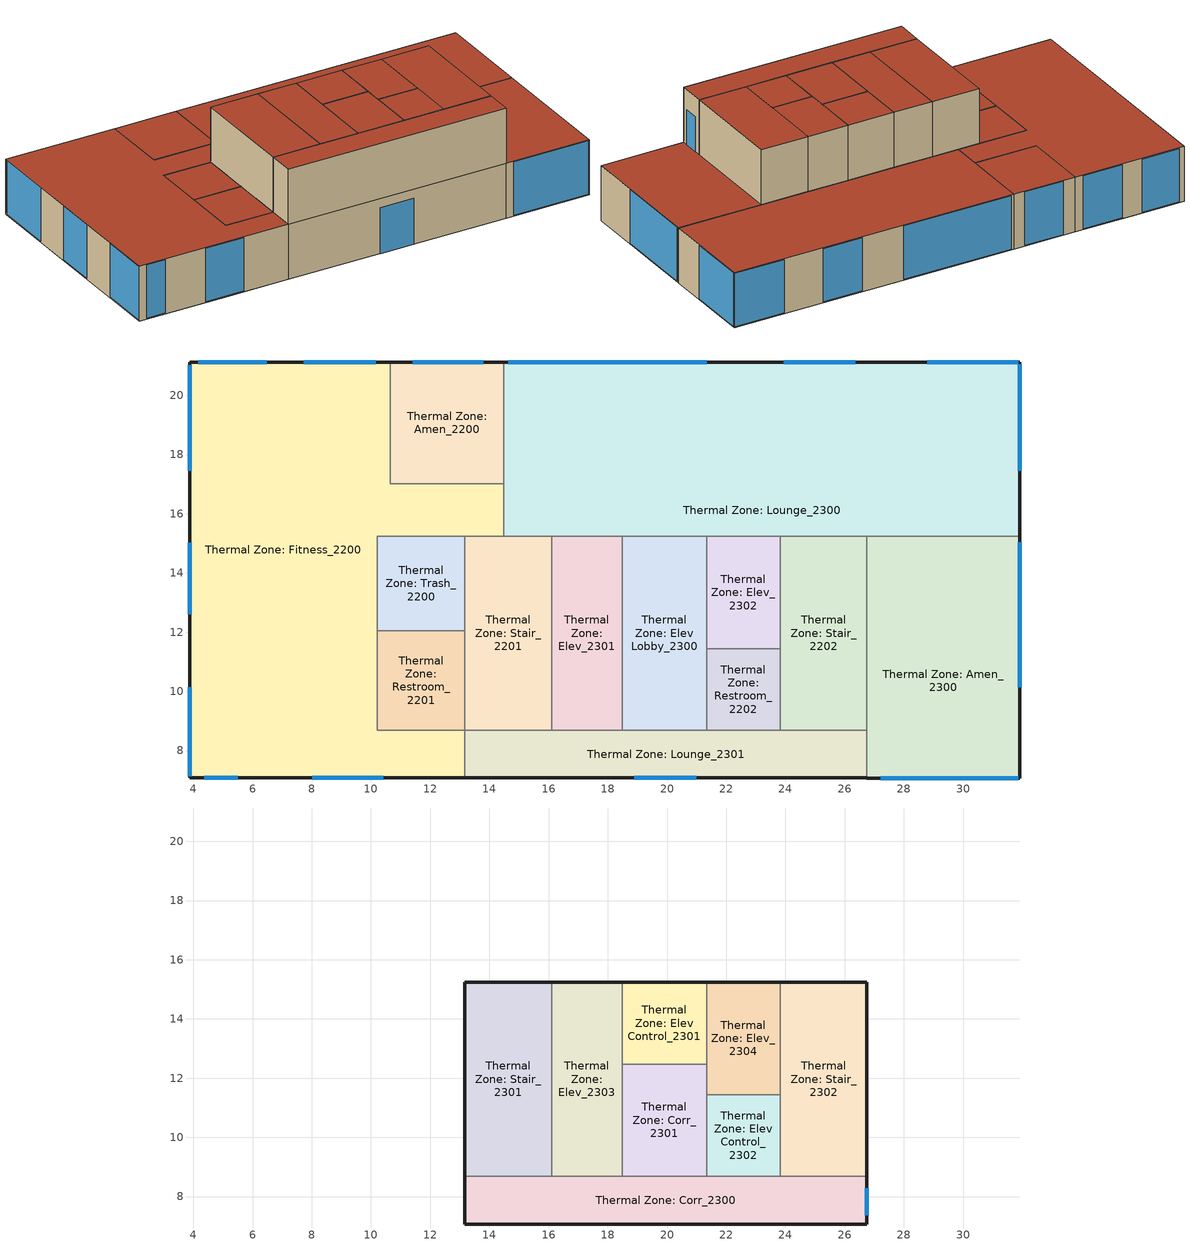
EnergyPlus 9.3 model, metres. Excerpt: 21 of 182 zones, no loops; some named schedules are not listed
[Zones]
Thermal Zone: Amen_2200
 floor to Thermal Zone: Unit_2103 (Interior Floor): 14.48,21.13 14.48,17.01 10.66,17.01 10.66,21.13 z65
 wall outside (SEC-2015 Comm Group R AG ExtWall SteelFrame: R-19 + R-8.5 CI): 14.48,21.13 10.66,21.13 z65:68.35
 wall to Thermal Zone: Fitness_2200 (Interior Wall): 10.66,21.13 10.66,17.01 14.48,17.01 z65:68.35
 wall to Thermal Zone: Lounge_2300 (Interior Wall): 14.48,17.01 14.48,21.13 z65:68.35
 window (SEC-2015 Glazing - Fixed Metal Frame - SEW): 13.8,21.13 11.41,21.13 z65.05:68.3
 roof outside (SEC-2015 Comm Group R ExtRoof IEAD): 14.48,17.01 14.48,21.13 10.66,21.13 10.66,17.01 z68.35
Thermal Zone: Amen_2300
 floor to Thermal Zone: Unit_2108 (Interior Floor): 30.63,15.24 30.63,12.03 26.75,12.03 26.75,15.24 z65; 31.92,12.03 31.92,8.69 26.75,8.69 26.75,12.03 z65
 floor to Thermal Zone: Unit_2107_3B (Interior Floor): 31.92,15.24 31.92,12.03 30.63,12.03 30.63,15.24 z65
 floor ground (SEC-2015 Comm Group R Slab-On-Ground): 31.92,15.25 31.92,15.24 30.63,15.24 30.63,15.25 z65; 30.63,15.25 30.63,15.24 26.75,15.24 26.75,15.25 z65
 floor to Thermal Zone: Corr_2100 (Interior Floor): 31.92,8.69 31.92,7.07 26.75,7.07 26.75,8.69 z65
 wall outside (SEC-2015 Comm Group R AG ExtWall SteelFrame: R-19 + R-8.5 CI): 26.75,7.07 31.92,7.07 31.92,15.25 z65:68.35
 wall to Thermal Zone: Lounge_2301 (Interior Wall): 26.75,8.69 26.75,7.07 z65:68.35
 wall to Thermal Zone: Stair_2202 (Interior Wall): 26.75,15.25 26.75,8.69 z65:68.35
 wall to Thermal Zone: Lounge_2300 (Interior Wall): 31.92,15.25 26.75,15.25 z65:68.35
 window (SEC-2015 Glazing - Fixed Metal Frame - SEW): 31.92,10.14 31.92,15.04 / 27.22,7.07 31.87,7.07 z65.05:68.3
 roof outside (SEC-2015 Comm Group R ExtRoof IEAD): 31.92,7.07 31.92,15.25 26.75,15.25 26.75,7.07 z68.35
Thermal Zone: Elev Lobby_2300
 floor to Thermal Zone: Corr_2100 (Interior Floor): 21.34,15.25 21.34,8.69 18.48,8.69 18.48,15.24 z65
 wall to Thermal Zone: Elev_2301 (Interior Wall): 18.48,15.24 18.48,8.69 z65:68.35
 wall to Thermal Zone: Lounge_2300 (Interior Wall): 21.34,15.25 18.48,15.24 z65:68.35
 wall to Thermal Zone: Elev_2302 (Interior Wall): 21.34,11.44 21.34,15.25 z65:68.35
 wall to Thermal Zone: Restroom_2202 (Interior Wall): 21.34,8.69 21.34,11.44 z65:68.35
 wall to Thermal Zone: Lounge_2301 (Interior Wall): 18.48,8.69 21.34,8.69 z65:68.35
Thermal Zone: Elev_2301
 floor to Thermal Zone: Elev_2101 (Interior Floor): 18.48,15.24 18.48,8.69 16.1,8.69 16.1,15.24 z65
 wall to Thermal Zone: Stair_2201 (Interior Wall): 16.1,15.24 16.1,8.69 z65:68.35
 wall to Thermal Zone: Lounge_2300 (Interior Wall): 18.48,15.24 16.1,15.24 z65:68.35
 wall to Thermal Zone: Lounge_2301 (Interior Wall): 16.1,8.69 18.48,8.69 z65:68.35
Thermal Zone: Elev_2302
 floor ground (SEC-2015 Comm Group R Slab-On-Ground): 23.83,15.25 23.83,15.24 21.34,15.24 21.34,15.25 z65
 floor to Thermal Zone: Elev_2102 (Interior Floor): 23.83,15.24 23.83,11.44 21.34,11.44 21.34,15.24 z65
 wall to Thermal Zone: Stair_2202 (Interior Wall): 23.83,11.44 23.83,15.25 z65:68.35
 wall to Thermal Zone: Restroom_2202 (Interior Wall): 21.34,11.44 23.83,11.44 z65:68.35
 wall to Thermal Zone: Lounge_2300 (Interior Wall): 23.83,15.25 21.34,15.25 z65:68.35
Thermal Zone: Fitness_2200
 floor to Thermal Zone: Corr_2100 (Interior Floor): 13.17,8.69 13.17,7.07 8.88,7.07 8.88,8.69 z65; 14.48,17.01 14.48,15.24 8.97,15.24 8.97,17.01 z65
 floor to Thermal Zone: Unit_2102 (Interior Floor): 10.66,21.13 10.66,17.01 7.15,17.01 7.15,21.13 z65
 floor to Thermal Zone: Unit_2117_4B (Interior Floor): 10.21,12.05 10.21,8.69 8.88,8.69 8.88,7.07 3.87,7.07 3.87,12.05 z65
 floor to Thermal Zone: Unit_2101_4B (Interior Floor): 7.15,21.13 7.15,17.01 8.97,17.01 8.97,15.24 10.21,15.24 10.21,12.05 3.87,12.05 3.87,21.13 z65
 wall outside (SEC-2015 Comm Group R AG ExtWall SteelFrame: R-19 + R-8.5 CI): 10.66,21.13 3.87,21.13 3.87,7.07 13.17,7.07 z65:68.35
 wall to Thermal Zone: Lounge_2300 (Interior Wall): 14.48,15.24 14.48,17.01 z65:68.35
 wall to Thermal Zone: Stair_2201 (Interior Wall): 13.17,15.24 14.48,15.24 z65:68.35
 wall to Thermal Zone: Trash_2200 (Interior Wall): 10.21,12.05 10.21,15.24 13.17,15.24 z65:68.35
 wall to Thermal Zone: Restroom_2201 (Interior Wall): 13.17,8.69 10.21,8.69 10.21,12.05 z65:68.35
 wall to Thermal Zone: Lounge_2301 (Interior Wall): 13.17,7.07 13.17,8.69 z65:68.35
 window (SEC-2015 Glazing - Fixed Metal Frame - N 1): 3.87,21.02 3.87,17.46 / 3.87,15.02 3.87,12.6 / 3.87,10.14 3.87,7.12 z65.05:68.3
 window (SEC-2015 Glazing - Fixed Metal Frame - SEW): 6.48,21.13 4.17,21.13 / 10.16,21.13 7.73,21.13 / 8.02,7.07 10.41,7.07 / 4.36,7.07 5.51,7.07 z65.05:68.3
 roof outside (SEC-2015 Comm Group R ExtRoof IEAD): 13.17,7.07 13.17,8.69 10.21,8.69 10.21,15.24 14.48,15.24 14.48,17.01 10.66,17.01 10.66,21.13 3.87,21.13 3.87,7.07 z68.35
Thermal Zone: Lounge_2300
 floor to Thermal Zone: Unit_2106 (Interior Floor): 31.92,21.13 31.92,17.01 28.96,17.01 28.96,21.13 z65
 floor to Thermal Zone: Amen_2100 (Interior Floor): 21.48,21.13 21.48,17.01 14.48,17.01 14.48,21.13 z65
 floor to Thermal Zone: Unit_2104 (Interior Floor): 25.31,21.13 25.31,17.01 21.48,17.01 21.48,21.13 z65
 floor to Thermal Zone: Unit_2105 (Interior Floor): 28.96,21.13 28.96,17.01 25.31,17.01 25.31,21.13 z65
 floor to Thermal Zone: Corr_2100 (Interior Floor): 31.92,17.01 31.92,15.25 21.34,15.25 19.27,15.24 14.48,15.24 14.48,17.01 z65
 floor ground (SEC-2015 Comm Group R Slab-On-Ground): 19.27,15.24 18.48,15.24 14.48,15.24 z65
 wall outside (SEC-2015 Comm Group R AG ExtWall SteelFrame: R-19 + R-8.5 CI): 31.92,15.25 31.92,21.13 14.48,21.13 z65:68.35
 wall to Thermal Zone: Stair_2201 (Interior Wall): 14.48,15.24 16.1,15.24 z65:68.35
 wall to Thermal Zone: Stair_2202 (Interior Wall): 23.83,15.25 26.75,15.25 z65:68.35
 window (SEC-2015 Glazing - Fixed Metal Frame - SEW): 31.87,21.13 28.8,21.13 / 26.36,21.13 23.95,21.13 / 21.34,21.13 14.63,21.13 / 31.92,17.46 31.92,21.04 z65.05:68.3
 roof outside (SEC-2015 Comm Group R ExtRoof IEAD): 18.48,15.24 21.34,15.25 31.92,15.25 31.92,21.13 14.48,21.13 14.48,15.24 z68.35
Thermal Zone: Lounge_2301
 floor to Thermal Zone: Corr_2100 (Interior Floor): 26.75,8.69 26.75,7.07 13.17,7.07 13.17,8.69 z65
 wall outside (SEC-2015 Comm Group R AG ExtWall SteelFrame: R-19 + R-8.5 CI): 13.17,7.07 26.75,7.07 z65:68.35
 wall to Thermal Zone: Restroom_2202 (Interior Wall): 23.83,8.69 21.34,8.69 z65:68.35
 wall to Thermal Zone: Stair_2202 (Interior Wall): 26.75,8.69 23.83,8.69 z65:68.35
 wall to Thermal Zone: Stair_2201 (Interior Wall): 16.1,8.69 13.17,8.69 z65:68.35
 window (SEC-2015 Glazing - Fixed Metal Frame - SEW): 18.9,7.07 20.98,7.07 z65:67.79
Thermal Zone: Restroom_2201
 floor to Thermal Zone: Mech_2100 (Interior Floor): 13.17,12.05 13.17,8.69 10.21,8.69 10.21,12.05 z65
 wall to Thermal Zone: Trash_2200 (Interior Wall): 13.17,12.05 10.21,12.05 z65:68.35
 wall to Thermal Zone: Stair_2201 (Interior Wall): 13.17,8.69 13.17,12.05 z65:68.35
 roof outside (SEC-2015 Comm Group R ExtRoof IEAD): 13.17,8.69 13.17,12.05 10.21,12.05 10.21,8.69 z68.35
Thermal Zone: Restroom_2202
 floor to Thermal Zone: Stor_2100 (Interior Floor): 23.83,11.44 23.83,8.69 21.34,8.69 21.34,11.44 z65
 wall to Thermal Zone: Stair_2202 (Interior Wall): 23.83,8.69 23.83,11.44 z65:68.35
Thermal Zone: Stair_2201
 floor to Thermal Zone: Stair_2101 (Interior Floor): 13.17,15.24 16.1,15.24 16.1,8.69 13.17,8.69 z65
 wall to Thermal Zone: Trash_2200 (Interior Wall): 13.17,15.24 13.17,12.05 z65:68.35
Thermal Zone: Stair_2202
 floor ground (SEC-2015 Comm Group R Slab-On-Ground): 26.75,15.25 26.75,15.24 23.83,15.24 23.83,15.25 z65
 floor to Thermal Zone: Stair_2102 (Interior Floor): 26.75,15.24 26.75,8.69 23.83,8.69 23.83,15.24 z65
Thermal Zone: Trash_2200
 floor to Thermal Zone: Trash_2100 (Interior Floor): 13.17,15.24 13.17,12.05 10.21,12.05 10.21,15.24 z65
 roof outside (SEC-2015 Comm Group R ExtRoof IEAD): 13.17,12.05 13.17,15.24 10.21,15.24 10.21,12.05 z68.35
Thermal Zone: Corr_2300
 floor to Thermal Zone: Lounge_2301 (Interior Floor): 26.75,8.69 26.75,7.07 13.17,7.07 13.17,8.69 z68.35
 wall outside (SEC-2015 Comm Group R AG ExtWall SteelFrame: R-19 + R-8.5 CI): 13.17,8.69 13.17,7.07 26.75,7.07 26.75,8.69 z68.35:71.7
 wall to Thermal Zone: Elev_2303 (Interior Wall): 18.48,8.69 16.1,8.69 z68.35:71.7
 wall to Thermal Zone: Corr_2301 (Interior Wall): 21.34,8.69 18.48,8.69 z68.35:71.7
 wall to Thermal Zone: Elev Control_2302 (Interior Wall): 23.83,8.69 21.34,8.69 z68.35:71.7
 wall to Thermal Zone: Stair_2302 (Interior Wall): 26.75,8.69 23.83,8.69 z68.35:71.7
 wall to Thermal Zone: Stair_2301 (Interior Wall): 16.1,8.69 13.17,8.69 z68.35:71.7
 window (SEC-2015 Glazing - Fixed Metal Frame - SEW): 26.75,7.36 26.75,8.28 z68.35:70.49
 roof outside (SEC-2015 Comm Group R ExtRoof IEAD): 26.75,7.07 26.75,8.69 13.17,8.69 13.17,7.07 z71.7
Thermal Zone: Corr_2301
 floor to Thermal Zone: Elev Lobby_2300 (Interior Floor): 21.34,12.47 21.34,8.69 18.48,8.69 18.48,12.47 z68.35
 wall to Thermal Zone: Elev_2303 (Interior Wall): 18.48,12.47 18.48,8.69 z68.35:71.7
 wall to Thermal Zone: Elev Control_2301 (Interior Wall): 21.34,12.47 18.48,12.47 z68.35:71.7
 wall to Thermal Zone: Elev_2304 (Interior Wall): 21.34,11.44 21.34,12.47 z68.35:71.7
 wall to Thermal Zone: Elev Control_2302 (Interior Wall): 21.34,8.69 21.34,11.44 z68.35:71.7
 roof outside (SEC-2015 Comm Group R ExtRoof IEAD): 21.34,8.69 21.34,12.47 18.48,12.47 18.48,8.69 z71.7
Thermal Zone: Elev Control_2301
 floor to Thermal Zone: Elev Lobby_2300 (Interior Floor): 21.34,15.25 21.34,12.47 18.48,12.47 18.48,15.24 z68.35
 wall outside (SEC-2015 Comm Group R AG ExtWall SteelFrame: R-19 + R-8.5 CI): 21.34,15.25 18.48,15.24 z68.35:71.7
 wall to Thermal Zone: Elev_2304 (Interior Wall): 21.34,12.47 21.34,15.25 z68.35:71.7
 wall to Thermal Zone: Elev_2303 (Interior Wall): 18.48,15.24 18.48,12.47 z68.35:71.7
 roof outside (SEC-2015 Comm Group R ExtRoof IEAD): 18.48,12.47 21.34,12.47 21.34,15.25 18.48,15.24 z71.7
Thermal Zone: Elev Control_2302
 floor to Thermal Zone: Restroom_2202 (Interior Floor): 23.83,11.44 23.83,8.69 21.34,8.69 21.34,11.44 z68.35
 wall to Thermal Zone: Elev_2304 (Interior Wall): 23.83,11.44 21.34,11.44 z68.35:71.7
 wall to Thermal Zone: Stair_2302 (Interior Wall): 23.83,8.69 23.83,11.44 z68.35:71.7
 roof outside (SEC-2015 Comm Group R ExtRoof IEAD): 23.83,8.69 23.83,11.44 21.34,11.44 21.34,8.69 z71.7
Thermal Zone: Elev_2303
 floor to Thermal Zone: Elev_2301 (Interior Floor): 18.48,15.24 18.48,8.69 16.1,8.69 16.1,15.24 z68.35
 wall outside (SEC-2015 Comm Group R AG ExtWall SteelFrame: R-19 + R-8.5 CI): 18.48,15.24 16.1,15.24 z68.35:71.7
 wall to Thermal Zone: Stair_2301 (Interior Wall): 16.1,15.24 16.1,8.69 z68.35:71.7
 roof outside (SEC-2015 Comm Group R ExtRoof IEAD): 18.48,8.69 18.48,15.24 16.1,15.24 16.1,8.69 z71.7
Thermal Zone: Elev_2304
 floor to Thermal Zone: Elev_2302 (Interior Floor): 23.83,15.25 23.83,11.44 21.34,11.44 21.34,15.25 z68.35
 wall outside (SEC-2015 Comm Group R AG ExtWall SteelFrame: R-19 + R-8.5 CI): 23.83,15.25 21.34,15.25 z68.35:71.7
 wall to Thermal Zone: Stair_2302 (Interior Wall): 23.83,11.44 23.83,15.25 z68.35:71.7
 roof outside (SEC-2015 Comm Group R ExtRoof IEAD): 23.83,11.44 23.83,15.25 21.34,15.25 21.34,11.44 z71.7
Thermal Zone: Stair_2301
 floor to Thermal Zone: Stair_2201 (Interior Floor): 16.1,15.24 16.1,8.69 13.17,8.69 13.17,15.24 z68.35
 wall outside (SEC-2015 Comm Group R AG ExtWall SteelFrame: R-19 + R-8.5 CI): 16.1,15.24 13.17,15.24 13.17,8.69 z68.35:71.7
 roof outside (SEC-2015 Comm Group R ExtRoof IEAD): 13.17,8.69 16.1,8.69 16.1,15.24 13.17,15.24 z71.7
Thermal Zone: Stair_2302
 floor to Thermal Zone: Stair_2202 (Interior Floor): 26.75,15.25 26.75,8.69 23.83,8.69 23.83,15.25 z68.35
 wall outside (SEC-2015 Comm Group R AG ExtWall SteelFrame: R-19 + R-8.5 CI): 26.75,8.69 26.75,15.25 23.83,15.25 z68.35:71.7
 roof outside (SEC-2015 Comm Group R ExtRoof IEAD): 26.75,8.69 26.75,15.25 23.83,15.25 23.83,8.69 z71.7
[Building]
1300 NE 45th: North Axis {deg}=90
[Site:Location]
SEATTLE: Latitude {deg}=47.45; Longitude {deg}=-122.3; Time Zone {hr}=-8; Elevation {m}=122
[SizingPeriod:DesignDay] Month=8; Day of Month=21; Day Type=SummerDesignDay; Daily Dry-Bulb Temperature Range {deltaC}=10.4; Dry-Bulb Temperature Range Modifier Type=DefaultMultipliers; Barometric Pressure {Pa}=99868; Wind Speed {m/s}=4.2; Wind Direction {deg}=350; Rain Indicator=No; Snow Indicator=No; Daylight Saving Time Indicator=No; Solar Model Indicator=ASHRAETau; ASHRAE Clear Sky Optical Depth for Beam Irradiance (taub)=0.352; ASHRAE Clear Sky Optical Depth for Diffuse Irradiance (taud)=2.561
Name | Maximum Dry-Bulb Temperature {C} | Humidity Condition Type | Wetbulb or DewPoint at Maximum Dry-Bulb {C} | Enthalpy at Maximum Dry-Bulb {J/kg}
SEATTLE Ann Clg .4% Condns DB=>MWB | 29.4 | Wetbulb | 18.3
SEATTLE Ann Clg .4% Condns DP=>MDB | 20.8 | Dewpoint | 15.9
SEATTLE Ann Clg .4% Condns Enth=>MDB | 28.2 | Enthalpy |  | 54700
SEATTLE Ann Clg .4% Condns WB=>MDB | 27.9 | Wetbulb | 19.2
[Material] Thermal Absorptance=0.9
Name | Roughness | Thickness {m} | Conductivity {W/m-K} | Density {kg/m3} | Specific Heat {J/kg-K} | Solar Absorptance | Visible Absorptance
5/8 in. Gypsum Board | MediumSmooth | 0.0159 | 0.16 | 800 | 1090 | 0.7 | 0.7
F16 Acoustic tile | MediumSmooth | 0.0191 | 0.06 | 368 | 590 | 0.3 | 0.3
G01a 19mm gypsum board | MediumSmooth | 0.019 | 0.16 | 800 | 1090 | 0.4 | 0.4
IEAD Roof Insulation R-36.7 IP | MediumRough | 0.316696 | 0.049 | 265 | 836.8 | 0.7 | 0.7
M11 100mm lightweight concrete | MediumRough | 0.1016 | 0.53 | 1280 | 840 | 0.5 | 0.5
Metal Decking | MediumSmooth | 0.0015 | 45.006 | 7680 | 418.4 | 0.6 | 0.6
R-19 Cavity (R-7.1 eff) | MediumSmooth | 0.0287823 | 0.0230188 | 16.0185 | 1130.436 | 0.7 | 0.7
R-8.5 CI | MediumSmooth | 0.0344576 | 0.0230188 | 16.0185 | 1130.436 | 0.7 | 0.7
Roof Membrane | VeryRough | 0.0095 | 0.16 | 1121.29 | 1460 | 0.7 | 0.7
Stucco - 7/8 inch | Smooth | 0.022352 | 0.701106 | 1855.1 | 837.36 | 0.7 | 0.7
[Material:AirGap]
Name | Thermal Resistance {m2-K/W}
F04 Wall air space resistance | 0.15
F05 Ceiling air space resistance | 0.18
[WindowMaterial:SimpleGlazingSystem] U-Factor {W/m2-K}=2.15774; Visible Transmittance=0.6
Name | Solar Heat Gain Coefficient
SEC-2015 Glazing - Fixed Metal Frame - N - Material | 0.53
SEC-2015 Glazing - Fixed Metal Frame - SEW - Material | 0.35
[Construction]
Interior Floor: F16 Acoustic tile, F05 Ceiling air space resistance, M11 100mm lightweight concrete
Interior Wall: G01a 19mm gypsum board, F04 Wall air space resistance, G01a 19mm gypsum board
SEC-2015 Comm Group R AG ExtWall SteelFrame: R-19 + R-8.5 CI: Stucco - 7/8 inch, 5/8 in. Gypsum Board, R-8.5 CI, R-19 Cavity (R-7.1 eff), 5/8 in. Gypsum Board
SEC-2015 Comm Group R ExtRoof IEAD: Roof Membrane, IEAD Roof Insulation R-36.7 IP, Metal Decking
SEC-2015 Glazing - Fixed Metal Frame - N 1: SEC-2015 Glazing - Fixed Metal Frame - N - Material
SEC-2015 Glazing - Fixed Metal Frame - SEW: SEC-2015 Glazing - Fixed Metal Frame - SEW - Material
[Construction:FfactorGroundFloor]
SEC-2015 Comm Group R Slab-On-Ground: F-Factor {W/m-K}=0.934597; Area {m2}=88.9082; PerimeterExposed {m}=40.2336
[Zone]
Thermal Zone: Amen_2200; Thermal Zone: Amen_2300; Thermal Zone: Corr_2300; Thermal Zone: Corr_2301; Thermal Zone: Elev Control_2301; Thermal Zone: Elev Control_2302; Thermal Zone: Elev Lobby_2300; Thermal Zone: Elev_2301; Thermal Zone: Elev_2302; Thermal Zone: Elev_2303; Thermal Zone: Elev_2304; Thermal Zone: Fitness_2200; Thermal Zone: Lounge_2300; Thermal Zone: Lounge_2301; Thermal Zone: Restroom_2201; Thermal Zone: Restroom_2202; Thermal Zone: Stair_2201; Thermal Zone: Stair_2202; Thermal Zone: Stair_2301; Thermal Zone: Stair_2302; Thermal Zone: Trash_2200
[ZoneControl:Thermostat]
Name | Zone or ZoneList | Control Type Schedule | Control 1
Thermal Zone: Amen_2200 Thermostat | Thermal Zone: Amen_2200 | Thermal Zone: Amen_2200 Thermostat Schedule | Thermostat Setpoint Dual Setpoint 4
Thermal Zone: Amen_2300 Thermostat | Thermal Zone: Amen_2300 | Thermal Zone: Amen_2300 Thermostat Schedule | Thermostat Setpoint Dual Setpoint 5
Thermal Zone: Corr_2300 Thermostat | Thermal Zone: Corr_2300 | Thermal Zone: Corr_2300 Thermostat Schedule | Thermostat Setpoint Dual Setpoint 12
Thermal Zone: Corr_2301 Thermostat | Thermal Zone: Corr_2301 | Thermal Zone: Corr_2301 Thermostat Schedule | Thermostat Setpoint Dual Setpoint 13
Thermal Zone: Elev Control_2301 Thermostat | Thermal Zone: Elev Control_2301 | Thermal Zone: Elev Control_2301 Thermostat Schedule | Thermostat Setpoint Dual Setpoint 16
[ZoneVentilation:DesignFlowRate]
Name | Zone or ZoneList | Schedule | Design Flow Rate Calculation Method | Flow Rate per Person {m3/s-person} | Flow Rate per Zone Floor Area {m3/s-m2}
Thermal Zone: Amen_2200 Ventilation per Person | Thermal Zone: Amen_2200 | MidriseApartment Apartment Occ | Flow/Person | 0.00235974
Thermal Zone: Amen_2200 Ventilation per Floor Area | Thermal Zone: Amen_2200 | Always_On | Flow/Area |  | 0.0006096
Thermal Zone: Amen_2300 Ventilation per Person | Thermal Zone: Amen_2300 | MidriseApartment Apartment Occ | Flow/Person | 0.00235974
Thermal Zone: Amen_2300 Ventilation per Floor Area | Thermal Zone: Amen_2300 | Always_On | Flow/Area |  | 0.0006096
Thermal Zone: Corr_2300 Ventilation per Floor Area | Thermal Zone: Corr_2300 | Always_On | Flow/Area |  | 0.0006096
Thermal Zone: Corr_2301 Ventilation per Floor Area | Thermal Zone: Corr_2301 | Always_On | Flow/Area |  | 0.0006096
Thermal Zone: Elev Control_2301 Ventilation per Floor Area | Thermal Zone: Elev Control_2301 | Always_On | Flow/Area |  | 0.0003048
Thermal Zone: Elev Control_2302 Ventilation per Floor Area | Thermal Zone: Elev Control_2302 | Always_On | Flow/Area |  | 0.0003048
Thermal Zone: Elev Lobby_2300 Ventilation per Floor Area | Thermal Zone: Elev Lobby_2300 | Always_On | Flow/Area |  | 0.0006096
Thermal Zone: Elev_2301 Ventilation per Floor Area | Thermal Zone: Elev_2301 | Always_On | Flow/Area |  | 0.0003048
Thermal Zone: Elev_2302 Ventilation per Floor Area | Thermal Zone: Elev_2302 | Always_On | Flow/Area |  | 0.0003048
Thermal Zone: Elev_2303 Ventilation per Floor Area | Thermal Zone: Elev_2303 | Always_On | Flow/Area |  | 0.0003048
Thermal Zone: Elev_2304 Ventilation per Floor Area | Thermal Zone: Elev_2304 | Always_On | Flow/Area |  | 0.0003048
Thermal Zone: Fitness_2200 Ventilation per Person | Thermal Zone: Fitness_2200 | MidriseApartment Apartment Occ | Flow/Person | 0.00235974
Thermal Zone: Fitness_2200 Ventilation per Floor Area | Thermal Zone: Fitness_2200 | Always_On | Flow/Area |  | 0.0006096
Thermal Zone: Lounge_2300 Ventilation per Person | Thermal Zone: Lounge_2300 | MidriseApartment Apartment Occ | Flow/Person | 0.00235974
Thermal Zone: Lounge_2300 Ventilation per Floor Area | Thermal Zone: Lounge_2300 | Always_On | Flow/Area |  | 0.0006096
Thermal Zone: Lounge_2301 Ventilation per Person | Thermal Zone: Lounge_2301 | MidriseApartment Apartment Occ | Flow/Person | 0.00235974
Thermal Zone: Lounge_2301 Ventilation per Floor Area | Thermal Zone: Lounge_2301 | Always_On | Flow/Area |  | 0.0006096
Thermal Zone: Restroom_2201 Ventilation per Floor Area | Thermal Zone: Restroom_2201 | Always_On | Flow/Area |  | 0.0003048
Thermal Zone: Restroom_2202 Ventilation per Floor Area | Thermal Zone: Restroom_2202 | Always_On | Flow/Area |  | 0.0003048
Thermal Zone: Stair_2201 Ventilation per Floor Area | Thermal Zone: Stair_2201 | Always_On | Flow/Area |  | 0.0003048
Thermal Zone: Stair_2202 Ventilation per Floor Area | Thermal Zone: Stair_2202 | Always_On | Flow/Area |  | 0.0003048
Thermal Zone: Stair_2301 Ventilation per Floor Area | Thermal Zone: Stair_2301 | Always_On | Flow/Area |  | 0.0003048
Thermal Zone: Stair_2302 Ventilation per Floor Area | Thermal Zone: Stair_2302 | Always_On | Flow/Area |  | 0.0003048
Thermal Zone: Trash_2200 Ventilation per Floor Area | Thermal Zone: Trash_2200 | Always_On | Flow/Area |  | 0.0006096
[OtherEquipment] Fuel Type=None; Schedule=Always On; Design Level Calculation Method=EquipmentLevel; Design Level {W}=0
Name | Zone or ZoneList
Other Equipment 4 | Thermal Zone: Elev Control_2301
Other Equipment 5 | Thermal Zone: Elev Control_2302
[Exterior:Lights] Schedule=Always On Discrete; Design Level {W}=0
Name | Control Option
Exterior Lights | AstronomicalClock
Lights Garage
